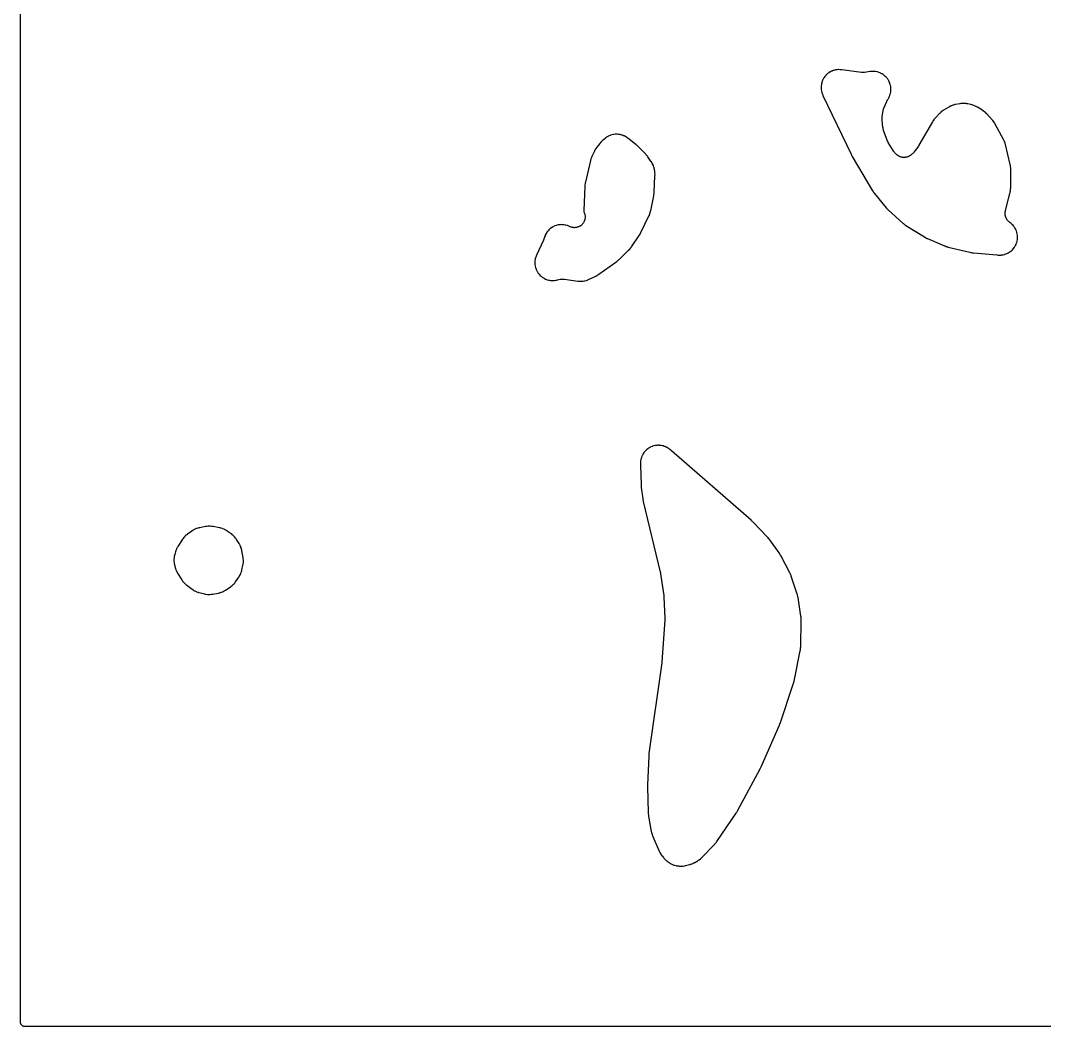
# Model space of a CAD drawing. Header units: millimetres. Extents: x 0 to 300, y 0 to 300.
# Drawn here: x -0.1 to 142.9, y -0.1 to 140.4 of the extents above; entities that cross this region are included whole.
import ezdxf

# ---------------------------------------------------------------- set-up
doc = ezdxf.new("R2010")
doc.units = ezdxf.units.MM
doc.layers.add('CUT', color=7, linetype='CONTINUOUS')

msp = doc.modelspace()

# ---------------------------------------------------------------- linework, layer by layer
at = {"layer": 'CUT'}
msp.add_lwpolyline([(298.5476, -0.0625), (1.4375, -0.0625), (0.5522, -0.0625), (0.4788, -0.0589), (0.4206, -0.0503), (0.3635, -0.036), (0.3082, -0.0162), (0.255, 0.009), (0.2046, 0.0392), (0.1573, 0.0743), (0.1137, 0.1137), (0.0743, 0.1573), (0.0392, 0.2046), (0.009, 0.255), (-0.0162, 0.3082), (-0.036, 0.3635), (-0.0503, 0.4206), (-0.0589, 0.4788), (-0.0625, 0.5522), (-0.0625, 1.4375), (-0.0625, 298.5625)], dxfattribs=at)
for points in [[(111.7695, 130.5695), (111.7813, 130.5122), (111.8273, 130.3331), (111.8446, 130.2772), (111.9086, 130.1011), (111.9193, 130.0739), (111.9414, 130.0212), (111.9472, 130.0078), (111.9862, 129.9211), (111.9923, 129.9078), (115.9131, 121.7156), (115.9191, 121.7035), (115.9589, 121.6249), (115.9651, 121.6129), (116.0173, 121.5155), (116.0238, 121.5036), (116.0671, 121.427), (116.0739, 121.4152), (118.9253, 116.6224), (118.9307, 116.6135), (118.9689, 116.5517), (118.9747, 116.5425), (119.0005, 116.5024), (119.0134, 116.4834), (119.0954, 116.366), (119.1084, 116.3481), (119.1316, 116.3175), (119.1379, 116.3093), (119.1822, 116.2527), (119.1895, 116.2436), (120.8179, 114.2466), (120.8249, 114.2382), (120.8741, 114.18), (120.8815, 114.1713), (120.9146, 114.1338), (120.9308, 114.116), (121.0345, 114.0073), (121.0508, 113.9908), (121.0797, 113.9628), (121.0876, 113.9552), (121.1426, 113.9037), (121.1516, 113.8954), (123.1357, 112.1123), (123.1454, 112.1037), (123.2093, 112.0487), (123.2193, 112.0403), (123.2584, 112.0081), (123.2788, 111.9921), (123.4134, 111.8906), (123.4345, 111.8755), (123.4763, 111.8467), (123.487, 111.8395), (123.5575, 111.7932), (123.5685, 111.7862), (126.1493, 110.1715), (126.1588, 110.1656), (126.226, 110.1253), (126.2361, 110.1194), (126.2807, 110.0938), (126.3024, 110.082), (126.4393, 110.0107), (126.4607, 110.0002), (126.4981, 109.9826), (126.5082, 109.9779), (126.5789, 109.9462), (126.5905, 109.9412), (128.9806, 108.9299), (128.992, 108.9252), (129.0662, 108.8956), (129.0777, 108.8911), (129.1227, 108.8742), (129.1459, 108.8661), (129.2977, 108.8161), (129.3213, 108.8088), (129.3675, 108.7957), (129.3794, 108.7924), (129.4567, 108.7721), (129.4686, 108.7691), (132.4834, 108.0435), (132.5049, 108.0388), (132.645, 108.0104), (132.6666, 108.0065), (132.8435, 107.9774), (132.8653, 107.9742), (133.0071, 107.9562), (133.029, 107.9539), (136.287, 107.6614), (136.3074, 107.6599), (136.4405, 107.6525), (136.461, 107.6517), (136.5935, 107.6489), (136.6286, 107.6492), (136.8563, 107.6577), (136.8914, 107.6601), (136.8994, 107.6608), (136.9283, 107.6643), (137.1133, 107.6912), (137.1705, 107.7024), (137.3495, 107.7466), (137.4054, 107.7633), (137.5792, 107.8246), (137.6332, 107.8466), (137.8003, 107.9245), (137.8519, 107.9517), (138.0107, 108.0454), (138.0594, 108.0775), (138.2083, 108.1862), (138.2537, 108.2228), (138.3913, 108.3454), (138.4329, 108.3863), (138.558, 108.5217), (138.5955, 108.5665), (138.7068, 108.7134), (138.7397, 108.7615), (138.8363, 108.9186), (138.8644, 108.9697), (138.9452, 109.1354), (138.9682, 109.189), (139.0326, 109.3617), (139.0503, 109.4173), (139.0977, 109.5955), (139.1099, 109.6525), (139.1397, 109.8344), (139.1463, 109.8924), (139.1583, 110.0763), (139.1592, 110.1347), (139.1533, 110.3189), (139.1486, 110.377), (139.1248, 110.5599), (139.1145, 110.6173), (139.0731, 110.7969), (139.0572, 110.853), (138.9986, 111.0278), (138.9774, 111.0821), (138.902, 111.2504), (138.8756, 111.3024), (138.7843, 111.4626), (138.753, 111.5117), (138.6465, 111.6623), (138.6106, 111.7082), (138.49, 111.8477), (138.4498, 111.8899), (138.3163, 112.017), (138.2721, 112.0551), (138.1249, 112.1703), (138.1015, 112.1877), (138.0742, 112.2069), (138.0379, 112.2339), (137.9728, 112.2851), (137.9045, 112.3444), (137.8611, 112.3861), (137.7992, 112.452), (137.7602, 112.4979), (137.7052, 112.5696), (137.671, 112.6192), (137.6234, 112.6961), (137.5944, 112.7488), (137.5548, 112.8301), (137.5312, 112.8855), (137.5, 112.9703), (137.482, 113.0278), (137.4595, 113.1154), (137.4474, 113.1743), (137.4338, 113.2637), (137.4277, 113.3236), (137.4231, 113.4139), (137.423, 113.4741), (137.4275, 113.5644), (137.4335, 113.6243), (137.447, 113.7137), (137.4635, 113.7949), (137.4736, 113.839), (138.1018, 116.2933), (138.106, 116.311), (138.1318, 116.4263), (138.1355, 116.4441), (138.1489, 116.5137), (138.1547, 116.5496), (138.1852, 116.7838), (138.1888, 116.8199), (138.1936, 116.8907), (138.1946, 116.9088), (138.1991, 117.0269), (138.1996, 117.0451), (138.2197, 119.5257), (138.2196, 119.5441), (138.2169, 119.6632), (138.2162, 119.6815), (138.2124, 119.7529), (138.2094, 119.7894), (138.1823, 120.026), (138.177, 120.0623), (138.1645, 120.1326), (138.161, 120.1506), (138.1367, 120.2673), (138.1327, 120.2852), (137.4599, 123.0786), (137.4568, 123.0909), (137.4357, 123.1709), (137.4323, 123.1832), (137.4186, 123.2311), (137.4111, 123.2554), (137.3595, 123.4103), (137.3414, 123.4578), (137.277, 123.6078), (137.2664, 123.631), (137.2448, 123.6758), (137.2392, 123.6872), (137.2017, 123.761), (137.1958, 123.7723), (136.0335, 125.9463), (136.0273, 125.9575), (135.9866, 126.0298), (135.9803, 126.0409), (135.9549, 126.0839), (135.9414, 126.1056), (135.8522, 126.2429), (135.8226, 126.2845), (135.7221, 126.4137), (135.7059, 126.4335), (135.6737, 126.4716), (135.6653, 126.4812), (135.6102, 126.5433), (135.6017, 126.5528), (134.8507, 127.3647), (134.8415, 127.3744), (134.7808, 127.4371), (134.7714, 127.4467), (134.7341, 127.4835), (134.7146, 127.502), (134.5869, 127.6174), (134.5455, 127.6515), (134.4081, 127.755), (134.3863, 127.7707), (134.343, 127.8003), (134.3319, 127.8078), (134.2588, 127.8555), (134.2475, 127.8627), (133.5592, 128.2903), (133.5446, 128.2991), (133.4488, 128.3549), (133.4339, 128.3633), (133.3755, 128.3951), (133.3451, 128.4106), (133.1476, 128.5041), (133.0844, 128.5297), (132.8775, 128.6002), (132.8449, 128.6103), (132.7808, 128.6282), (132.7643, 128.6325), (132.6567, 128.6592), (132.6401, 128.6631), (132.2093, 128.757), (132.1948, 128.76), (132.1004, 128.7781), (132.0859, 128.7807), (132.0289, 128.7903), (131.9996, 128.7944), (131.8114, 128.8164), (131.7524, 128.8203), (131.5655, 128.8236), (131.5064, 128.8217), (131.3175, 128.8063), (131.288, 128.8032), (131.2308, 128.7957), (131.2162, 128.7936), (131.1212, 128.7788), (131.1066, 128.7763), (130.5104, 128.668), (130.4972, 128.6655), (130.4114, 128.6479), (130.3982, 128.645), (130.3469, 128.6333), (130.3207, 128.6267), (130.1542, 128.5807), (130.103, 128.564), (129.9434, 128.5041), (129.8939, 128.4829), (129.7382, 128.4078), (129.7142, 128.3956), (129.6679, 128.3706), (129.6561, 128.3641), (129.5799, 128.3208), (129.5683, 128.314), (128.9119, 127.9214), (128.9009, 127.9147), (128.8304, 127.8704), (128.8196, 127.8635), (128.7778, 127.836), (128.7567, 127.8214), (128.6234, 127.7254), (128.5832, 127.6937), (128.4586, 127.5866), (128.4395, 127.5695), (128.403, 127.5353), (128.3937, 127.5264), (128.3342, 127.4682), (128.3251, 127.4592), (127.7101, 126.8318), (127.7014, 126.8226), (127.6448, 126.7625), (127.6362, 126.7532), (127.603, 126.7163), (127.5864, 126.697), (127.4827, 126.5716), (127.452, 126.5311), (127.3593, 126.3973), (127.3453, 126.3761), (127.3187, 126.3341), (127.3121, 126.3233), (127.2695, 126.2527), (127.263, 126.2417), (125.3838, 122.9706), (125.3768, 122.9586), (125.3603, 122.9309), (125.3532, 122.919), (125.3443, 122.9046), (125.3369, 122.8929), (125.3196, 122.8657), (125.312, 122.854), (125.2986, 122.8336), (125.2908, 122.8221), (125.2726, 122.7954), (125.2648, 122.784), (125.255, 122.7702), (125.247, 122.759), (125.228, 122.7328), (125.2197, 122.7217), (124.6793, 122.0026), (124.6721, 121.9932), (124.66, 121.9775), (124.6298, 121.9405), (124.5891, 121.8932), (124.5318, 121.8326), (124.4715, 121.7745), (124.4089, 121.7194), (124.3601, 121.6804), (124.3221, 121.6517), (124.306, 121.6401), (124.2962, 121.6332), (124.1907, 121.5598), (124.1525, 121.5346), (124.0813, 121.4902), (124.0013, 121.4458), (123.9466, 121.419), (123.8625, 121.383), (123.8054, 121.3619), (123.718, 121.3346), (123.659, 121.3194), (123.5694, 121.3011), (123.5091, 121.292), (123.4181, 121.2829), (123.3572, 121.2799), (123.2657, 121.2801), (123.2049, 121.2833), (123.1139, 121.2928), (123.0537, 121.3022), (122.9641, 121.3209), (122.9052, 121.3364), (122.818, 121.3641), (122.7609, 121.3854), (122.677, 121.4218), (122.6224, 121.4489), (122.5426, 121.4936), (122.491, 121.5261), (122.4161, 121.5787), (122.3501, 121.6303), (122.3148, 121.6594), (122.1196, 121.8286), (122.1107, 121.8364), (122.0961, 121.8495), (122.0616, 121.8819), (122.0176, 121.9254), (121.9616, 121.9862), (121.9082, 122.0497), (121.858, 122.1153), (121.8227, 122.1662), (121.7968, 122.2057), (121.7865, 122.2224), (121.7803, 122.2325), (121.1083, 123.3505), (121.1026, 123.3601), (121.0933, 123.376), (121.0718, 123.415), (121.037, 123.4819), (121.0222, 123.5118), (121.0207, 123.515), (121.0069, 123.5454), (120.9772, 123.6147), (120.9607, 123.656), (120.9543, 123.6734), (120.9504, 123.6838), (120.4572, 125.0636), (120.4529, 125.0758), (120.446, 125.0961), (120.4307, 125.1456), (120.4072, 125.2301), (120.3976, 125.2678), (120.3967, 125.2717), (120.3887, 125.3097), (120.3726, 125.3959), (120.3645, 125.4471), (120.3618, 125.4684), (120.3602, 125.4812), (120.2444, 126.501), (120.2433, 126.5111), (120.2416, 126.528), (120.2384, 126.5687), (120.2353, 126.6222), (120.2342, 126.6937), (120.2358, 126.7654), (120.2403, 126.8367), (120.2458, 126.89), (120.2509, 126.9305), (120.2534, 126.9473), (120.255, 126.9574), (120.3948, 127.8272), (120.3963, 127.8365), (120.399, 127.8519), (120.4061, 127.8888), (120.4164, 127.9369), (120.4326, 128.0007), (120.4511, 128.064), (120.4719, 128.1264), (120.4891, 128.1726), (120.503, 128.2075), (120.5091, 128.2219), (120.5128, 128.2305), (120.8874, 129.0927), (120.8924, 129.1039), (120.9007, 129.1224), (120.9221, 129.1665), (120.9602, 129.2401), (120.9778, 129.2724), (120.9891, 129.2923), (120.9953, 129.3029), (121.0098, 129.3275), (121.0155, 129.3371), (121.0197, 129.3439), (121.029, 129.359), (121.0331, 129.3655), (121.0433, 129.3816), (121.0464, 129.3866), (121.1044, 129.4805), (121.12, 129.5072), (121.2141, 129.679), (121.2407, 129.7337), (121.3139, 129.9069), (121.3345, 129.9633), (121.3906, 130.1446), (121.4055, 130.2028), (121.4432, 130.3888), (121.4522, 130.4481), (121.4711, 130.6369), (121.4741, 130.6969), (121.474, 130.8867), (121.471, 130.9466), (121.452, 131.1355), (121.443, 131.1948), (121.4053, 131.3808), (121.3904, 131.439), (121.3342, 131.6203), (121.3136, 131.6766), (121.2396, 131.8514), (121.2134, 131.9054), (121.1223, 132.0719), (121.0909, 132.1231), (120.9837, 132.2796), (120.9473, 132.3274), (120.8249, 132.4725), (120.7839, 132.5163), (120.6477, 132.6484), (120.6025, 132.688), (120.4537, 132.8058), (120.4049, 132.8407), (120.245, 132.943), (120.1929, 132.9728), (120.0237, 133.0587), (119.9689, 133.0832), (119.7919, 133.1517), (119.7349, 133.1705), (119.5519, 133.221), (119.4933, 133.2341), (119.3063, 133.2661), (119.2467, 133.2732), (119.0573, 133.2863), (118.9973, 133.2875), (118.805, 133.2815), (118.775, 133.2798), (118.7166, 133.2751), (118.7016, 133.2737), (118.6046, 133.2633), (118.5897, 133.2616), (117.8103, 133.1588), (117.8007, 133.1576), (117.7847, 133.1557), (117.746, 133.1518), (117.6953, 133.1479), (117.6274, 133.1453), (117.5592, 133.1451), (117.4913, 133.1476), (117.4406, 133.1514), (117.4019, 133.1551), (117.3859, 133.1569), (117.3763, 133.1581), (114.6009, 133.5148), (114.5864, 133.5165), (114.4918, 133.5263), (114.4773, 133.5277), (114.4203, 133.5322), (114.3911, 133.5338), (114.2038, 133.5395), (114.1453, 133.5384), (113.9608, 133.526), (113.9028, 133.5192), (113.7204, 133.4889), (113.6632, 133.4765), (113.4847, 133.4286), (113.429, 133.4107), (113.256, 133.3456), (113.2023, 133.3224), (113.0364, 133.2408), (112.9853, 133.2125), (112.8281, 133.1151), (112.7799, 133.0819), (112.633, 132.9697), (112.5883, 132.932), (112.453, 132.806), (112.4122, 132.7642), (112.2898, 132.6256), (112.2533, 132.5799), (112.1449, 132.4301), (112.113, 132.3811), (112.0198, 132.2215), (111.9928, 132.1696), (111.9155, 132.0017), (111.8937, 131.9474), (111.8332, 131.7727), (111.8167, 131.7166), (111.7735, 131.5369), (111.7626, 131.4794), (111.737, 131.2963), (111.7318, 131.2381), (111.7242, 131.0534), (111.7246, 130.9949), (111.735, 130.8103), (111.7412, 130.7521)], [(71.8026, 106.1351), (71.8139, 106.0776), (71.8585, 105.8976), (71.8754, 105.8415), (71.9373, 105.6668), (71.9596, 105.6125), (72.0383, 105.4447), (72.0657, 105.3929), (72.1604, 105.2335), (72.1928, 105.1846), (72.3026, 105.0353), (72.3396, 104.9898), (72.4635, 104.8519), (72.5047, 104.8102), (72.6415, 104.6851), (72.6866, 104.6476), (72.8349, 104.5364), (72.8835, 104.5036), (73.0419, 104.4073), (73.0935, 104.3794), (73.2605, 104.2991), (73.3146, 104.2763), (73.4887, 104.2127), (73.5447, 104.1953), (73.7242, 104.149), (73.7816, 104.1371), (73.9647, 104.1086), (74.023, 104.1024), (74.2081, 104.0918), (74.2667, 104.0914), (74.452, 104.0989), (74.5104, 104.1042), (74.6965, 104.1301), (74.7254, 104.1349), (74.7817, 104.1456), (74.7961, 104.1485), (74.8892, 104.1685), (74.9035, 104.1718), (75.2821, 104.2629), (75.2924, 104.2654), (75.3015, 104.2674), (75.3604, 104.2788), (75.4465, 104.2925), (75.5448, 104.3027), (75.6104, 104.3059), (75.7092, 104.3052), (75.7963, 104.2998), (75.856, 104.2941), (75.8652, 104.2929), (75.8757, 104.2915), (77.7832, 104.0221), (77.7979, 104.0202), (77.8934, 104.0091), (77.9081, 104.0076), (77.9657, 104.0023), (77.9952, 104.0004), (78.1846, 103.9925), (78.2438, 103.9929), (78.4305, 104.0036), (78.4893, 104.0099), (78.6741, 104.0388), (78.732, 104.0509), (78.913, 104.0979), (78.9695, 104.1156), (79.1474, 104.1811), (79.1749, 104.192), (79.2281, 104.2147), (79.2416, 104.2206), (79.3291, 104.2604), (79.3425, 104.2667), (80.257, 104.7102), (80.2684, 104.7159), (80.3419, 104.7535), (80.3532, 104.7594), (80.3969, 104.7829), (80.419, 104.7954), (80.5609, 104.8798), (80.5825, 104.8932), (80.6241, 104.9204), (80.6346, 104.9274), (80.7028, 104.974), (80.7132, 104.9813), (83.0609, 106.6607), (83.0779, 106.6734), (83.1872, 106.7575), (83.2037, 106.7707), (83.3369, 106.8811), (83.353, 106.8949), (83.4561, 106.9865), (83.4717, 107.0009), (84.8506, 108.3178), (84.8618, 108.3288), (84.9336, 108.4011), (84.9445, 108.4124), (84.9865, 108.4569), (85.0074, 108.4803), (85.1393, 108.6356), (85.1589, 108.6601), (85.1961, 108.7088), (85.2054, 108.7213), (85.2651, 108.804), (85.2741, 108.8168), (86.3308, 110.3639), (86.3368, 110.3729), (86.3786, 110.4366), (86.3848, 110.4461), (86.4114, 110.4884), (86.4238, 110.509), (86.4986, 110.639), (86.5098, 110.6593), (86.5284, 110.6948), (86.5334, 110.7045), (86.5672, 110.7718), (86.5725, 110.7828), (87.6908, 113.1282), (87.6984, 113.1447), (87.7457, 113.2522), (87.7527, 113.2689), (87.7792, 113.3342), (87.7917, 113.3681), (87.8666, 113.5907), (87.8771, 113.6253), (87.8954, 113.6933), (87.8999, 113.7108), (87.9271, 113.8251), (87.9311, 113.8428), (88.3577, 115.907), (88.3598, 115.9178), (88.3739, 115.9931), (88.3759, 116.0043), (88.3842, 116.0538), (88.3878, 116.0778), (88.4067, 116.2274), (88.4092, 116.2505), (88.4127, 116.2908), (88.4136, 116.3017), (88.4188, 116.3772), (88.4195, 116.3895), (88.5335, 118.7339), (88.5341, 118.7491), (88.5364, 118.8477), (88.5365, 118.8629), (88.5364, 118.9222), (88.5356, 118.9526), (88.5252, 119.1495), (88.5228, 119.1798), (88.5167, 119.2388), (88.515, 119.2539), (88.5023, 119.3517), (88.5002, 119.3668), (88.4775, 119.5127), (88.4753, 119.5261), (88.4598, 119.6128), (88.4573, 119.6261), (88.4468, 119.6781), (88.4409, 119.7045), (88.3988, 119.8731), (88.3833, 119.9251), (88.327, 120.087), (88.3069, 120.1374), (88.2362, 120.2936), (88.2116, 120.3419), (88.126, 120.4931), (88.1121, 120.5164), (88.0839, 120.5612), (88.0766, 120.5726), (88.028, 120.6462), (88.0205, 120.6574), (87.53, 121.3654), (87.5227, 121.3757), (87.4748, 121.4419), (87.4673, 121.452), (87.4376, 121.4911), (87.422, 121.5109), (87.3181, 121.6369), (87.3017, 121.656), (87.2689, 121.6925), (87.2604, 121.7018), (87.2045, 121.7614), (87.1958, 121.7705), (86.2243, 122.7654), (86.2099, 122.7796), (86.115, 122.8705), (86.1001, 122.8843), (85.9771, 122.9943), (85.9618, 123.0075), (85.8609, 123.0918), (85.8452, 123.1046), (84.7504, 123.9584), (84.7388, 123.9672), (84.6626, 124.0237), (84.6508, 124.0322), (84.6042, 124.065), (84.58, 124.0812), (84.4222, 124.1813), (84.3714, 124.2101), (84.2069, 124.2933), (84.1536, 124.317), (83.9818, 124.3838), (83.9265, 124.4023), (83.749, 124.452), (83.6921, 124.465), (83.5106, 124.4974), (83.4528, 124.5048), (83.269, 124.5193), (83.2107, 124.5211), (83.0264, 124.5178), (82.9682, 124.5139), (82.7851, 124.4926), (82.7276, 124.4831), (82.5474, 124.4442), (82.491, 124.4291), (82.3155, 124.3729), (82.2608, 124.3524), (82.0916, 124.2794), (82.0392, 124.2538), (81.8778, 124.1647), (81.8282, 124.1341), (81.6741, 124.0283), (81.6504, 124.0112), (81.6051, 123.9767), (81.5936, 123.9678), (81.5196, 123.9086), (81.5083, 123.8993), (81.3235, 123.744), (81.3118, 123.7339), (81.2364, 123.6672), (81.225, 123.6568), (81.1808, 123.6156), (81.1587, 123.5939), (81.0188, 123.4493), (80.9979, 123.4265), (80.9581, 123.3809), (80.9481, 123.3691), (80.884, 123.2916), (80.8742, 123.2796), (80.3833, 122.6541), (80.3732, 122.6409), (80.3089, 122.5542), (80.2992, 122.5407), (80.2621, 122.4876), (80.2438, 122.4598), (80.1301, 122.2764), (80.1134, 122.2477), (80.0824, 122.1908), (80.0746, 122.1761), (80.0256, 122.0799), (80.0182, 122.065), (79.7495, 121.5001), (79.7429, 121.4857), (79.701, 121.3912), (79.6947, 121.3766), (79.6711, 121.3192), (79.6597, 121.2895), (79.5912, 121.0946), (79.5815, 121.0644), (79.564, 121.0048), (79.5598, 120.9895), (79.5334, 120.8896), (79.5295, 120.8742), (78.8115, 117.8349), (78.8084, 117.8211), (78.7894, 117.7311), (78.7866, 117.7173), (78.7765, 117.663), (78.7719, 117.635), (78.7467, 117.453), (78.7435, 117.4249), (78.7385, 117.3699), (78.7374, 117.3558), (78.7312, 117.264), (78.7304, 117.2499), (78.5843, 113.8825), (78.5845, 113.8276), (78.5896, 113.773), (78.5997, 113.719), (78.6147, 113.6662), (78.6345, 113.615), (78.6647, 113.5464), (78.697, 113.4614), (78.7157, 113.4038), (78.7393, 113.316), (78.752, 113.2569), (78.7666, 113.1671), (78.7733, 113.107), (78.7788, 113.0162), (78.7794, 112.9557), (78.7757, 112.8649), (78.7702, 112.8046), (78.7574, 112.7146), (78.7458, 112.6552), (78.7239, 112.567), (78.7064, 112.509), (78.6758, 112.4234), (78.6523, 112.367), (78.6138, 112.286), (78.5861, 112.2347), (78.5405, 112.1591), (78.5076, 112.1103), (78.4547, 112.0395), (78.4173, 111.9941), (78.3577, 111.9288), (78.3159, 111.8874), (78.2503, 111.8283), (78.2047, 111.7911), (78.1335, 111.7387), (78.0844, 111.7062), (78.0085, 111.661), (77.9565, 111.6335), (77.8765, 111.596), (77.822, 111.5737), (77.7387, 111.5442), (77.6823, 111.5274), (77.5965, 111.5062), (77.5388, 111.495), (77.4513, 111.4823), (77.3928, 111.4768), (77.3045, 111.4728), (77.2456, 111.4731), (77.1574, 111.4777), (77.0989, 111.4838), (77.0115, 111.4971), (76.9538, 111.5088), (76.8682, 111.5306), (76.812, 111.5479), (76.7289, 111.5781), (76.6741, 111.6011), (76.5954, 111.6386), (76.5922, 111.6403), (76.5117, 111.6763), (76.4822, 111.687), (76.3049, 111.7561), (76.2484, 111.775), (76.0672, 111.8256), (76.0091, 111.8387), (75.8238, 111.8712), (75.7647, 111.8785), (75.5771, 111.8924), (75.5176, 111.8939), (75.3295, 111.8891), (75.2701, 111.8847), (75.0834, 111.8613), (75.0248, 111.851), (74.8413, 111.8092), (74.784, 111.7932), (74.6056, 111.7335), (74.5502, 111.7118), (74.3785, 111.6347), (74.3255, 111.6076), (74.1624, 111.5139), (74.1123, 111.4817), (73.9592, 111.3723), (73.9126, 111.3353), (73.7711, 111.2113), (73.7284, 111.1698), (73.5999, 111.0324), (73.5615, 110.9869), (73.4472, 110.8374), (73.4135, 110.7884), (73.3146, 110.6283), (73.2859, 110.5762), (73.2034, 110.407), (73.18, 110.3523), (73.1137, 110.1734), (73.1041, 110.1453), (73.0866, 110.0898), (73.0824, 110.0756), (73.0556, 109.9826), (73.0517, 109.9683), (73.0465, 109.9485), (73.035, 109.9083), (73.0096, 109.8266), (72.985, 109.7577), (72.9645, 109.7069), (72.9479, 109.6684), (72.9407, 109.6526), (72.9363, 109.6432), (72.0238, 107.7121), (72.0177, 107.6987), (71.9791, 107.6116), (71.9734, 107.5981), (71.9515, 107.5452), (71.9409, 107.5179), (71.8776, 107.3409), (71.8605, 107.2848), (71.8154, 107.105), (71.8039, 107.0475), (71.7766, 106.8642), (71.7708, 106.8058), (71.7615, 106.6207), (71.7614, 106.562), (71.7701, 106.3769), (71.7758, 106.3185)], [(86.5012, 78.4642), (86.501, 78.4491), (86.5014, 78.351), (86.5017, 78.3359), (86.5808, 75.6001), (86.5815, 75.5838), (86.5874, 75.4781), (86.5886, 75.4618), (86.5996, 75.3293), (86.6012, 75.3131), (86.6129, 75.2079), (86.6149, 75.1917), (86.8341, 73.6081), (86.8363, 73.5936), (86.8517, 73.4996), (86.8542, 73.4852), (86.8764, 73.3676), (86.8793, 73.3533), (86.8992, 73.2601), (86.9024, 73.2458), (89.2729, 63.3576), (89.2753, 63.3473), (89.2808, 63.3232), (89.2831, 63.3129), (89.2858, 63.3003), (89.288, 63.2899), (89.2929, 63.2657), (89.2949, 63.2553), (89.298, 63.2393), (89.2999, 63.2289), (89.3042, 63.2046), (89.306, 63.1942), (89.3081, 63.1814), (89.3098, 63.171), (89.3136, 63.1466), (89.3151, 63.1361), (89.7463, 60.1039), (89.7477, 60.0935), (89.7509, 60.069), (89.7522, 60.0585), (89.7537, 60.0457), (89.7549, 60.0352), (89.7575, 60.0106), (89.7585, 60.0001), (89.7601, 59.9839), (89.761, 59.9733), (89.763, 59.9487), (89.7639, 59.9382), (89.7648, 59.9253), (89.7655, 59.9148), (89.7669, 59.8901), (89.7675, 59.8796), (89.9056, 56.957), (89.9061, 56.944), (89.9071, 56.9136), (89.9074, 56.9005), (89.9077, 56.8846), (89.9079, 56.8716), (89.908, 56.8412), (89.908, 56.8281), (89.9077, 56.8081), (89.9075, 56.795), (89.9067, 56.7646), (89.9063, 56.7516), (89.9057, 56.7357), (89.9051, 56.7227), (89.9034, 56.6923), (89.9026, 56.6793), (89.503, 50.8685), (89.5025, 50.862), (89.5013, 50.8467), (89.5008, 50.8401), (89.4995, 50.8247), (89.4988, 50.8166), (89.4971, 50.7976), (89.4963, 50.7895), (89.495, 50.7771), (89.4942, 50.7691), (89.4921, 50.7504), (89.4912, 50.7425), (89.4907, 50.7382), (89.4895, 50.7287), (89.4866, 50.7064), (89.4853, 50.6969), (87.6943, 38.0443), (87.6925, 38.0301), (87.6816, 37.9379), (87.6801, 37.9237), (87.6693, 37.8076), (87.6682, 37.7934), (87.6617, 37.7007), (87.6609, 37.6865), (87.4792, 33.6841), (87.4788, 33.6732), (87.4767, 33.597), (87.4765, 33.5853), (87.4758, 33.4903), (87.4758, 33.4788), (87.4767, 33.4038), (87.477, 33.3915), (87.5919, 29.8168), (87.593, 29.7956), (87.6023, 29.6582), (87.6041, 29.6371), (87.6218, 29.4652), (87.6244, 29.4442), (87.6433, 29.3078), (87.6466, 29.2868), (88.0151, 27.1843), (88.0184, 27.1669), (88.0417, 27.0537), (88.0456, 27.0364), (88.0616, 26.9689), (88.0708, 26.9346), (88.1373, 26.7135), (88.1485, 26.6798), (88.1723, 26.6147), (88.1787, 26.5981), (88.2217, 26.4909), (88.2285, 26.4745), (89.1263, 24.4119), (89.1317, 24.3997), (89.1682, 24.3208), (89.1739, 24.3088), (89.1969, 24.2619), (89.2091, 24.2381), (89.2912, 24.0877), (89.3189, 24.042), (89.414, 23.8995), (89.4294, 23.8776), (89.4603, 23.8355), (89.4683, 23.8248), (89.5213, 23.756), (89.5295, 23.7455), (89.7039, 23.5289), (89.7154, 23.515), (89.7916, 23.426), (89.8035, 23.4125), (89.8508, 23.3606), (89.8758, 23.3346), (90.0433, 23.1713), (90.0698, 23.1469), (90.123, 23.101), (90.1368, 23.0894), (90.2276, 23.0155), (90.2418, 23.0044), (90.329, 22.9377), (90.3408, 22.9289), (90.418, 22.8728), (90.43, 22.8643), (90.4772, 22.8318), (90.5018, 22.8157), (90.6618, 22.7165), (90.7132, 22.6881), (90.8821, 22.6051), (90.9088, 22.5927), (90.9614, 22.57), (90.9749, 22.5643), (91.0635, 22.5286), (91.0772, 22.5233), (91.0795, 22.5224), (91.0937, 22.5173), (91.186, 22.4853), (91.2003, 22.4805), (91.2563, 22.4627), (91.2851, 22.4542), (91.4715, 22.4049), (91.5303, 22.3925), (91.7207, 22.3621), (91.7505, 22.3581), (91.8089, 22.3517), (91.8239, 22.3503), (91.9213, 22.3422), (91.9363, 22.3411), (91.9555, 22.34), (91.9701, 22.3393), (92.0651, 22.3361), (92.0798, 22.3358), (92.1369, 22.3353), (92.1661, 22.3357), (92.3535, 22.3431), (92.4117, 22.3482), (92.5975, 22.3738), (92.6263, 22.3785), (92.6825, 22.3891), (92.6968, 22.392), (92.7898, 22.4118), (92.8041, 22.415), (93.3383, 22.5426), (93.3515, 22.5459), (93.4371, 22.5685), (93.4503, 22.5721), (93.5014, 22.5868), (93.5274, 22.5949), (93.6929, 22.6507), (93.7437, 22.6705), (93.9034, 22.7411), (93.9281, 22.7526), (93.9758, 22.7763), (93.9879, 22.7825), (94.0663, 22.8238), (94.0783, 22.8303), (94.3461, 22.979), (94.3587, 22.9862), (94.4402, 23.0341), (94.4526, 23.0416), (94.5008, 23.0715), (94.5251, 23.0874), (94.6784, 23.1932), (94.7246, 23.2284), (94.8669, 23.3485), (94.8887, 23.3678), (94.9302, 23.4064), (94.9408, 23.4164), (95.0083, 23.4824), (95.0186, 23.4927), (96.8297, 25.3486), (96.8387, 25.358), (96.8966, 25.42), (96.9054, 25.4296), (96.9394, 25.4676), (96.9564, 25.4874), (97.0638, 25.6186), (97.0799, 25.6392), (97.1105, 25.68), (97.1182, 25.6905), (97.1676, 25.7595), (97.175, 25.7702), (99.8609, 29.7031), (99.8697, 29.7162), (99.9253, 29.8025), (99.9337, 29.8159), (100.0007, 29.926), (100.0087, 29.9396), (100.0597, 30.0286), (100.0674, 30.0424), (103.2365, 35.9288), (103.2422, 35.9397), (103.2788, 36.0112), (103.2844, 36.0223), (103.3285, 36.113), (103.3338, 36.1242), (103.3674, 36.1972), (103.3725, 36.2085), (105.873, 41.9389), (105.8781, 41.9509), (105.9102, 42.0291), (105.915, 42.0411), (105.9532, 42.1401), (105.9577, 42.1523), (105.9864, 42.2318), (105.9907, 42.2441), (107.8323, 47.7139), (107.838, 47.7317), (107.873, 47.8474), (107.8781, 47.8653), (107.9176, 48.0119), (107.9221, 48.0299), (107.9499, 48.1476), (107.9539, 48.1658), (108.8165, 52.4062), (108.8191, 52.4195), (108.8347, 52.5061), (108.8369, 52.5195), (108.8451, 52.5717), (108.8487, 52.5986), (108.8681, 52.7733), (108.8705, 52.8003), (108.8739, 52.8531), (108.8747, 52.8666), (108.8784, 52.9545), (108.8788, 52.968), (108.9536, 56.6677), (108.9537, 56.681), (108.9536, 56.7671), (108.9534, 56.7803), (108.9522, 56.8321), (108.951, 56.8585), (108.9392, 57.0302), (108.9369, 57.0566), (108.9311, 57.108), (108.9294, 57.1212), (108.9179, 57.2065), (108.916, 57.2196), (108.5054, 59.823), (108.5034, 59.8349), (108.4896, 59.9122), (108.4874, 59.9241), (108.4782, 59.9704), (108.473, 59.994), (108.4361, 60.1466), (108.43, 60.17), (108.4171, 60.2154), (108.4136, 60.227), (108.3906, 60.3021), (108.387, 60.3136), (107.5675, 62.8073), (107.5635, 62.8188), (107.5373, 62.8935), (107.5331, 62.905), (107.5164, 62.9496), (107.5074, 62.9722), (107.446, 63.1182), (107.4361, 63.1404), (107.4158, 63.1835), (107.4105, 63.1945), (107.3754, 63.2655), (107.3698, 63.2763), (106.1577, 65.6048), (106.1471, 65.6242), (106.0762, 65.7489), (106.065, 65.7679), (105.9703, 65.9211), (105.9584, 65.9396), (105.8785, 66.0588), (105.8658, 66.077), (104.5521, 67.8893), (104.5395, 67.906), (104.4561, 68.0131), (104.4429, 68.0294), (104.3336, 68.16), (104.3199, 68.1758), (104.2292, 68.2768), (104.215, 68.2921), (102.1798, 70.4054), (102.1707, 70.4146), (102.1113, 70.4737), (102.1021, 70.4827), (102.0259, 70.5554), (102.0164, 70.5641), (101.9545, 70.6207), (101.9449, 70.6292), (90.8518, 80.3245), (90.8384, 80.3359), (90.7501, 80.4086), (90.7364, 80.4196), (90.623, 80.5075), (90.6089, 80.5181), (90.5166, 80.5854), (90.5022, 80.5956), (90.4734, 80.6154), (90.4609, 80.6237), (90.3791, 80.6768), (90.3664, 80.6848), (90.3165, 80.7155), (90.2906, 80.7305), (90.122, 80.8229), (90.068, 80.849), (89.8935, 80.923), (89.8372, 80.9436), (89.6561, 80.9998), (89.598, 81.0147), (89.4122, 81.0526), (89.3529, 81.0616), (89.1643, 81.0807), (89.1044, 81.0837), (88.9148, 81.0839), (88.8549, 81.081), (88.6662, 81.0622), (88.6069, 81.0533), (88.4211, 81.0158), (88.3629, 81.0011), (88.1818, 80.9452), (88.1254, 80.9247), (87.9507, 80.851), (87.8967, 80.825), (87.7302, 80.7343), (87.679, 80.703), (87.5225, 80.5961), (87.4747, 80.5598), (87.3296, 80.4378), (87.2856, 80.397), (87.1534, 80.2611), (87.1138, 80.2161), (86.9958, 80.0677), (86.9609, 80.0189), (86.8583, 79.8595), (86.8284, 79.8075), (86.7422, 79.6386), (86.7176, 79.5839), (86.6488, 79.4073), (86.6298, 79.3504), (86.5789, 79.1677), (86.5657, 79.1092), (86.5329, 78.9198), (86.5285, 78.8902), (86.5214, 78.832), (86.5197, 78.8171), (86.5108, 78.7254), (86.5087, 78.6954), (86.5043, 78.6025), (86.5038, 78.5874)], [(21.3921, 64.6751), (21.3967, 64.645), (21.4072, 64.5865), (21.4101, 64.5715), (21.43, 64.4745), (21.4332, 64.4596), (21.5118, 64.1212), (21.5158, 64.1052), (21.5429, 64.0012), (21.5473, 63.9852), (21.5654, 63.9233), (21.5755, 63.8918), (21.6458, 63.6919), (21.6711, 63.6309), (21.763, 63.44), (21.7782, 63.4106), (21.8093, 63.3541), (21.8175, 63.3397), (21.872, 63.247), (21.8805, 63.2329), (22.4601, 62.3061), (22.4676, 62.2944), (22.5173, 62.2189), (22.5251, 62.2073), (22.556, 62.1627), (22.5723, 62.1402), (22.6804, 61.9984), (22.7161, 61.9558), (22.8352, 61.8265), (22.8748, 61.7874), (23.0071, 61.668), (23.0282, 61.6499), (23.0702, 61.6154), (23.081, 61.6067), (23.1522, 61.551), (23.1632, 61.5425), (23.8926, 60.9982), (23.9048, 60.9893), (23.9847, 60.9328), (23.997, 60.9243), (24.0459, 60.8915), (24.0713, 60.8754), (24.2367, 60.776), (24.2898, 60.7477), (24.4619, 60.6666), (24.5176, 60.6437), (24.6995, 60.5793), (24.7282, 60.57), (24.7845, 60.5532), (24.799, 60.5491), (24.8934, 60.5235), (24.908, 60.5197), (25.6116, 60.3478), (25.6272, 60.3442), (25.7288, 60.3222), (25.7445, 60.3191), (25.8058, 60.3075), (25.8374, 60.3024), (26.0405, 60.2753), (26.1043, 60.2702), (26.3064, 60.2648), (26.3703, 60.2666), (26.5746, 60.283), (26.6064, 60.2864), (26.6682, 60.2947), (26.6841, 60.2971), (26.7867, 60.3137), (26.8024, 60.3164), (27.5603, 60.4598), (27.5748, 60.4627), (27.6685, 60.4828), (27.6829, 60.4861), (27.7389, 60.4996), (27.7674, 60.5072), (27.9488, 60.5604), (28.0046, 60.5798), (28.1775, 60.6496), (28.2311, 60.6743), (28.3986, 60.762), (28.4244, 60.7763), (28.4741, 60.8055), (28.4867, 60.8131), (28.5681, 60.8637), (28.5806, 60.8716), (29.2041, 61.2805), (29.216, 61.2885), (29.2927, 61.3414), (29.3045, 61.3497), (29.3498, 61.3827), (29.3726, 61.4001), (29.516, 61.5151), (29.559, 61.5531), (29.689, 61.6796), (29.7282, 61.7215), (29.8472, 61.8618), (29.8652, 61.8841), (29.8993, 61.9285), (29.908, 61.94), (29.963, 62.0152), (29.9714, 62.0269), (30.4181, 62.6692), (30.4265, 62.6814), (30.4796, 62.762), (30.4876, 62.7745), (30.5183, 62.8236), (30.5334, 62.8492), (30.6261, 63.0153), (30.6524, 63.0685), (30.7272, 63.2406), (30.7481, 63.2961), (30.8063, 63.4772), (30.8147, 63.5057), (30.8297, 63.5617), (30.8333, 63.5761), (30.8559, 63.6698), (30.8592, 63.6843), (31.0027, 64.3509), (31.0056, 64.3652), (31.0234, 64.4588), (31.0259, 64.4732), (31.0352, 64.5296), (31.0393, 64.5586), (31.0607, 64.7451), (31.0645, 64.8036), (31.0676, 64.9887), (31.0657, 65.0473), (31.0505, 65.2344), (31.0474, 65.2635), (31.04, 65.3203), (31.038, 65.3348), (31.0233, 65.4288), (31.0209, 65.4433), (30.8554, 66.3598), (30.8526, 66.3741), (30.8336, 66.4669), (30.8305, 66.4811), (30.8176, 66.5365), (30.8104, 66.5647), (30.7596, 66.7443), (30.741, 66.7995), (30.674, 66.971), (30.6501, 67.0241), (30.5656, 67.1906), (30.5518, 67.2162), (30.5236, 67.2656), (30.5162, 67.2782), (30.4673, 67.3592), (30.4597, 67.3716), (30.1009, 67.9349), (30.0928, 67.9473), (30.0393, 68.027), (30.0309, 68.0392), (29.9975, 68.0863), (29.9798, 68.11), (29.8629, 68.259), (29.8241, 68.3036), (29.6949, 68.4385), (29.6519, 68.4791), (29.5081, 68.6023), (29.4851, 68.6209), (29.4395, 68.6563), (29.4277, 68.6652), (29.3503, 68.7221), (29.3383, 68.7307), (28.7875, 69.1154), (28.7745, 69.1242), (28.6895, 69.1803), (28.6763, 69.1888), (28.6244, 69.2212), (28.5973, 69.237), (28.4215, 69.3342), (28.3652, 69.3617), (28.1828, 69.4389), (28.1238, 69.4603), (27.9317, 69.5189), (27.9015, 69.5273), (27.8421, 69.5421), (27.8269, 69.5456), (27.7274, 69.5677), (27.712, 69.5708), (26.8317, 69.7416), (26.8175, 69.7442), (26.7248, 69.7598), (26.7105, 69.7621), (26.6547, 69.7701), (26.6259, 69.7736), (26.4415, 69.7912), (26.3837, 69.7939), (26.2009, 69.7937), (26.1432, 69.7908), (25.9587, 69.7727), (25.93, 69.7692), (25.8742, 69.761), (25.8599, 69.7588), (25.7673, 69.7429), (25.753, 69.7402), (24.964, 69.5852), (24.9484, 69.5819), (24.8469, 69.5592), (24.8314, 69.5554), (24.7708, 69.5402), (24.74, 69.5315), (24.5443, 69.4708), (24.4843, 69.4486), (24.2987, 69.3685), (24.2414, 69.3401), (24.0629, 69.2393), (24.0355, 69.2229), (23.9828, 69.1893), (23.9695, 69.1806), (23.8833, 69.1224), (23.8702, 69.1133), (23.2511, 68.6707), (23.2396, 68.6623), (23.166, 68.607), (23.1547, 68.5983), (23.1113, 68.5641), (23.0894, 68.546), (22.9522, 68.4268), (22.9113, 68.3877), (22.7876, 68.2579), (22.7505, 68.2151), (22.6381, 68.0723), (22.6211, 68.0496), (22.589, 68.0045), (22.5809, 67.9929), (22.5292, 67.9166), (22.5214, 67.9048), (21.9249, 66.9785), (21.9171, 66.9661), (21.8676, 66.885), (21.8602, 66.8724), (21.8317, 66.823), (21.8177, 66.7973), (21.732, 66.6307), (21.7079, 66.5774), (21.6389, 66.4033), (21.6288, 66.3758), (21.6104, 66.3218), (21.6058, 66.3079), (21.5774, 66.2173), (21.5732, 66.2033), (21.4689, 65.8405), (21.4649, 65.8258), (21.44, 65.73), (21.4364, 65.7152), (21.4229, 65.6573), (21.4167, 65.6275), (21.3821, 65.4353), (21.3744, 65.3749), (21.3596, 65.1829), (21.358, 65.122), (21.3628, 64.9295), (21.3675, 64.8688)]]:
    msp.add_lwpolyline(points, close=True, dxfattribs=at)

doc.saveas('drawing.dxf')
